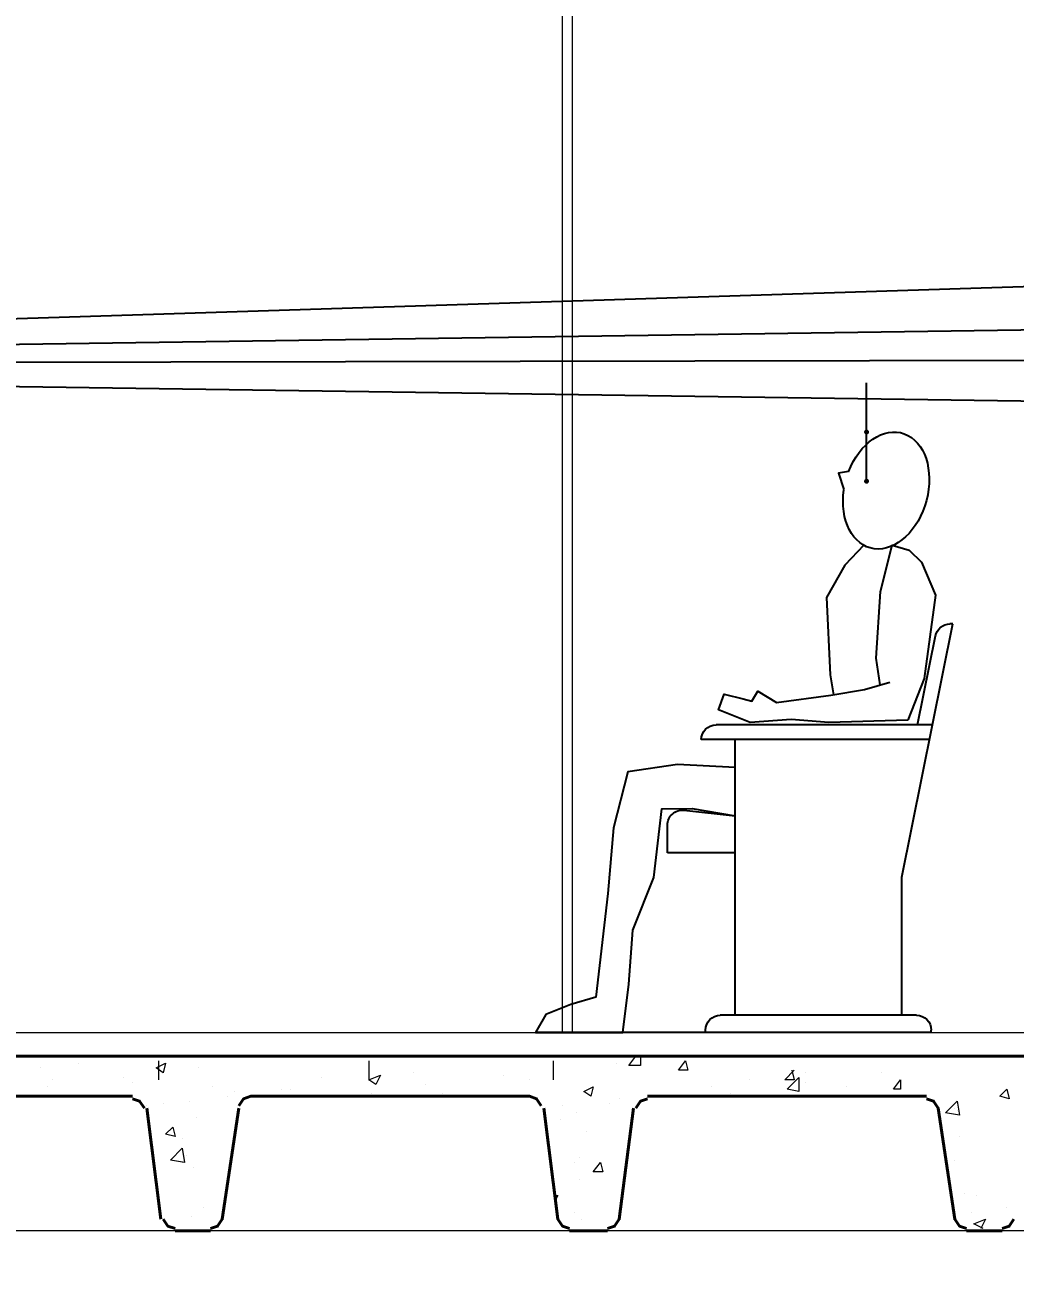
# Model space of a CAD drawing. Header units: millimetres. Extents: x 182 to 575, y -105 to 95.
# Drawn here: x 369.872 to 371.868, y -2.909 to -0.397 of the extents above; entities that cross this region are included whole.
import ezdxf

# ---------------------------------------------------------------- set-up
doc = ezdxf.new("R2010")
doc.units = ezdxf.units.MM
doc.header["$MEASUREMENT"] = 0
doc.layers.add('Akmb-vis', color=1, linetype='Continuous')
doc.layers.add('PDF_Geometry', color=7, linetype='Continuous')
doc.styles.add('SIMPLEX', font='simplex', dxfattribs={"height": 0.2})
doc.dimstyles.new('SA-25', dxfattribs={"dimtxt": 0.05, "dimasz": 0.05, "dimexe": 0.025, "dimexo": 0.05, "dimgap": 0.025, "dimtad": 1, "dimzin": 4, "dimdsep": 46, "dimtxsty": 'SIMPLEX', "dimblk": 'OBLIQUE', "dimcen": 0.025, "dimdle": 0.05, "dimclrt": 2, "dimaunit": 1, "dimadec": 3, "dimazin": 0, "dimtfac": 1, "dimtofl": 0, "dimtmove": 0, "dimatfit": 3, "dimldrblk": 'OPEN30', "dimfxl": 1, "dimtolj": 1, "dimtzin": 0, "dimarcsym": 0})

# ---------------------------------------------------------------- blocks, each defined once
blk = doc.blocks.new('visib')
for p, q in [((-0.3984, 0.3158), (-0.5026, 0.83)), ((-0.5026, 0.83), (-0.4965, 0.83)), ((-0.4305, 0.625), (-0.4671, 0.806)), ((-0.4611, 0.625), (-0.0213, 0.625)), ((-0.455, 0.595), (0.0087, 0.595)), ((-0.06, 0.035), (-0.06, 0.595)), ((0.0087, 0.595), (0.0087, 0.595)), ((0.0442, 0.4515), (-0.06, 0.4403)), ((0.0774, 0.365), (0.0774, 0.4216)), ((-0.06, 0.365), (0.0774, 0.365)), ((-0.3984, 0.035), (-0.3984, 0.3158)), ((-0.4284, 0.035), (-0.03, 0.035)), ((-0.4584, 0), (-0.4584, 0.005)), ((-0.4584, 0), (0, 0)), ((0, 0), (0, 0.005)), ((0, 0), (0.3453, 0))]:
    blk.add_line(p, q)
at = {"const_width": 0.005}
for points in [[(-0.3295, 1.22, 1), (-0.3245, 1.22, 1)], [(-0.3295, 1.12, 1), (-0.3245, 1.12, 1)]]:
    blk.add_lwpolyline(points, format="xyb", close=True, dxfattribs=at)
for points in [[(-0.2903, 1.1396), (-0.27, 1.1365), (-0.2807, 1.103)], [(-0.3548, 0.7062), (-0.3463, 0.7603), (-0.3551, 0.8962), (-0.3792, 0.9898), (-0.4133, 0.9798), (-0.4384, 0.9559), (-0.4668, 0.8888), (-0.444, 0.7192), (-0.4108, 0.6344)], [(-0.3214, 0.9901), (-0.2831, 0.9492), (-0.2457, 0.8841), (-0.2532, 0.7269), (-0.2599, 0.6863)], [(-0.4108, 0.6344), (-0.2503, 0.6298), (-0.174, 0.6357), (-0.0905, 0.6298), (-0.0266, 0.6553), (-0.0378, 0.6873), (-0.0761, 0.6777), (-0.0937, 0.6729), (-0.1065, 0.6937), (-0.1443, 0.6703), (-0.2547, 0.6854), (-0.3228, 0.6967), (-0.3746, 0.712)], [(-0.06, 0.5384), (0.0568, 0.5444), (0.1577, 0.5294), (0.187, 0.4159), (0.1987, 0.2822), (0.2226, 0.072), (0.2737, 0.0567), (0.3248, 0.0363), (0.3453, 0), (0.255, 0), (0.1681, 0), (0.1562, 0.098), (0.1477, 0.2077), (0.1051, 0.3151), (0.089, 0.4546), (0.0272, 0.4554), (-0.06, 0.4403), (-0.06, 0.4403)]]:
    blk.add_lwpolyline(points)
for centre, start, end in [((-0.4965, 0.8), 11.4615, 90), ((-0.0213, 0.595), 0, 90), ((0.0474, 0.4216), 0, 96.1024), ((-0.4284, 0.005), 90, 180), ((-0.03, 0.005), 0, 90)]:
    blk.add_arc(centre, 0.03, start, end)
blk.add_ellipse((-0.3668, 1.1012), major_axis=(-0.0323, 0.1167), ratio=0.69756, start_param=4.848066, end_param=10.817557)
blk = doc.blocks.new('A$C2A1C6D1B')
blk.add_line((17.56, 112), (17.56, 132))
at = {"xscale": 100, "yscale": 100, "zscale": 100}
blk.add_blockref('visib', (50.26, 0), dxfattribs=at)
blk = doc.blocks.new('_Oblique')
at = {"color": 0, "linetype": 'ByBlock', "lineweight": -2}
blk.add_line((-0.5, -0.5), (0.5, 0.5), dxfattribs=at)
blk = doc.blocks.new('*D75')
at = {"color": 0, "lineweight": -2, "transparency": 16777216}
for p, q in [((368.7636, 1.2745), (368.7636, 1.8835)), ((374.7636, -13.7255), (374.7636, 1.8835)), ((368.7136, 1.8585), (374.8136, 1.8585))]:
    blk.add_line(p, q, dxfattribs=at)
at = {"layer": 'Defpoints', "color": 0, "transparency": 16777216}
for p in [(374.7636, 1.8585), (368.7636, 1.2245), (374.7636, -13.7755)]:
    blk.add_point(p, dxfattribs=at)
at = {"color": 0, "lineweight": -2, "transparency": 16777216, "xscale": 0.05, "yscale": 0.05, "zscale": 0.05, "rotation": 180}
blk.add_blockref('_Oblique', (368.7636, 1.8585), dxfattribs=at)
at = {"color": 0, "lineweight": -2, "transparency": 16777216, "xscale": 0.05, "yscale": 0.05, "zscale": 0.05}
blk.add_blockref('_Oblique', (374.7636, 1.8585), dxfattribs=at)
at = {"color": 2, "transparency": 16777216, "insert": (371.7636, 1.9835), "char_height": 0.2, "attachment_point": 5, "style": 'SIMPLEX'}
blk.add_mtext('\\A1;6.00', dxfattribs=at)
blk = doc.blocks.new('_Open30')
at = {"color": 0, "linetype": 'ByBlock', "lineweight": -2}
for p, q in [((-1, 0.268), (0, 0)), ((0, 0), (-1, -0.268)), ((0, 0), (-1, 0))]:
    blk.add_line(p, q, dxfattribs=at)

msp = doc.modelspace()

# ---------------------------------------------------------------- linework, layer by layer
for p in [(376.7733, -0.7691), (374.8685, -0.9691), (373.8685, -1.0691), (372.8685, -1.1691)]:
    msp.add_line(p, (366.9007, -1.0838))
at = {"layer": 'PDF_Geometry', "lineweight": 20}
for points in [[(370.956, -2.4278), (370.956, 0.7245), (369.0131, 0.7245), (369.0131, -2.4278)], [(372.9131, -2.1278), (372.9131, 0.7245), (370.975, 0.7245), (370.975, -2.4278)]]:
    msp.add_lwpolyline(points, dxfattribs=at)
at = {"layer": 'PDF_Geometry', "lineweight": 13}
for points in [[(364.4655, -2.4278), (383.4702, -2.4278)], [(369.7131, -2.4278), (369.9655, -2.4278)], [(370.0893, -2.4278), (370.3369, -2.4278)], [(370.1417, -2.485), (370.1417, -2.5231)], [(370.5655, -2.485), (370.5655, -2.5231)], [(370.9369, -2.485), (370.9369, -2.5231)], [(387.8893, -2.8278), (383.2464, -2.8278), (364.6702, -2.8278), (364.7226, -2.8278)]]:
    msp.add_lwpolyline(points, dxfattribs=at)
at = {"layer": 'PDF_Geometry', "lineweight": 40}
for points in [[(364.8893, -2.8278), (364.4702, -2.8278), (364.4702, -2.4755), (383.4702, -2.4755), (383.4702, -2.8278), (381.9321, -2.8278)], [(370.0893, -2.5564), (369.5274, -2.5564)], [(370.1131, -2.5802), (370.1036, -2.5659), (370.0893, -2.5612)], [(370.9131, -2.5755), (370.9036, -2.5612), (370.8893, -2.5564), (370.3274, -2.5564), (370.3131, -2.5612), (370.3036, -2.5755)], [(371.1274, -2.5612), (371.1131, -2.5659), (371.1036, -2.5802)], [(371.6893, -2.5564), (371.1274, -2.5564)], [(371.7702, -2.8231), (371.7559, -2.8183), (371.7464, -2.804), (371.7131, -2.5802), (371.7036, -2.5659), (371.6893, -2.5612)], [(370.1464, -2.804), (370.1179, -2.5802)], [(370.3036, -2.5802), (370.2702, -2.804), (370.2607, -2.8183), (370.2464, -2.8231)], [(370.9179, -2.5802), (370.9464, -2.804), (370.956, -2.8183), (370.9702, -2.8231)], [(371.0988, -2.5802), (371.0702, -2.804), (371.0607, -2.8183), (371.0464, -2.8231)], [(370.1512, -2.804), (370.1607, -2.8183), (370.175, -2.8231)], [(371.8417, -2.8231), (371.856, -2.8183), (371.8655, -2.804)], [(370.2464, -2.8278), (370.175, -2.8278)], [(371.0464, -2.8278), (370.9702, -2.8278)], [(371.8417, -2.8278), (371.7702, -2.8278)]]:
    msp.add_lwpolyline(points, dxfattribs=at)
at = {"layer": 'PDF_Geometry', "lineweight": 0}
for points in [[(371.1131, -2.4755), (371.1131, -2.4945), (371.0893, -2.4945), (371.1036, -2.4755)], [(369.9036, -2.4993), (369.9036, -2.4993)], [(369.9798, -2.4897), (369.9798, -2.4897)], [(370.2226, -2.4993), (370.2226, -2.4993)], [(370.656, -2.5088), (370.656, -2.5088)], [(371.0655, -2.4897), (371.0655, -2.4897)], [(371.4179, -2.504), (371.4226, -2.5231), (371.4036, -2.5231), (371.4226, -2.504)], [(371.4464, -2.5088), (371.4464, -2.5088)], [(371.5988, -2.5088), (371.5988, -2.5088)], [(369.9274, -2.5231), (369.9274, -2.5231)], [(370.0702, -2.5183), (370.0702, -2.5183)], [(370.0893, -2.5278), (370.0893, -2.5278)], [(370.4702, -2.5183), (370.4702, -2.5183)], [(370.5798, -2.5183), (370.5798, -2.5183)], [(370.6798, -2.5326), (370.6798, -2.5326)], [(370.8369, -2.5136), (370.8369, -2.5136)], [(370.8893, -2.5231), (370.8893, -2.5231)], [(371.3321, -2.5231), (371.3321, -2.5231)], [(371.4464, -2.5278), (371.4464, -2.5278)], [(369.9179, -2.5374), (369.9179, -2.5374)], [(370.2512, -2.5374), (370.2512, -2.5374)], [(370.2798, -2.5564), (370.2798, -2.5564)], [(370.294, -2.5469), (370.294, -2.5469)], [(370.3893, -2.5421), (370.3893, -2.5421)], [(370.4083, -2.5421), (370.4083, -2.5421)], [(370.5274, -2.5564), (370.5274, -2.5564)], [(370.5702, -2.5517), (370.5702, -2.5517)], [(370.7131, -2.5517), (370.7131, -2.5517)], [(370.7321, -2.5564), (370.7321, -2.5564)], [(371.0702, -2.5612), (371.0702, -2.5612)], [(371.256, -2.5374), (371.256, -2.5374)], [(371.294, -2.5517), (371.294, -2.5517)], [(371.5274, -2.5374), (371.5274, -2.5374)], [(370.1179, -2.5755), (370.1179, -2.5755)], [(370.1512, -2.5707), (370.1512, -2.5707)], [(370.2036, -2.5659), (370.2036, -2.5659)], [(370.956, -2.5755), (370.956, -2.5755)], [(371.0512, -2.5707), (371.0512, -2.5707)], [(371.7464, -2.5802), (371.7464, -2.5802)], [(371.7512, -2.585), (371.7512, -2.585)], [(370.2179, -2.5993), (370.2179, -2.5993)], [(370.9512, -2.604), (370.9512, -2.604)], [(370.9845, -2.5897), (370.9845, -2.5897)], [(371.0036, -2.6278), (371.0036, -2.6278)], [(370.1893, -2.6421), (370.1893, -2.6421)], [(371.7559, -2.6374), (371.7559, -2.6374)], [(370.1988, -2.6755), (370.1988, -2.6755)], [(370.9893, -2.6802), (370.9893, -2.6802)], [(371.7464, -2.685), (371.7464, -2.685)], [(370.1893, -2.6897), (370.1893, -2.6897)], [(370.2131, -2.6993), (370.2131, -2.6993)], [(370.9798, -2.6897), (370.9798, -2.6897)], [(370.9893, -2.7231), (370.9893, -2.7231)], [(370.9417, -2.7564), (370.9464, -2.7564), (370.9417, -2.7659)], [(371.7655, -2.7517), (371.7655, -2.7517)], [(371.7893, -2.7564), (371.7893, -2.7564)], [(370.2321, -2.7802), (370.2321, -2.7802)], [(371.8512, -2.7802), (371.8512, -2.7802)], [(370.2083, -2.7993), (370.2083, -2.7993)], [(370.9798, -2.7897), (370.9798, -2.7897)], [(370.994, -2.804), (370.994, -2.804)], [(371.7798, -2.7897), (371.7798, -2.7897)], [(371.8036, -2.8231), (371.7845, -2.8136), (371.8083, -2.804), (371.7988, -2.8231)]]:
    msp.add_lwpolyline(points, dxfattribs=at)
for points in [[(371.2036, -2.485), (371.2083, -2.504), (371.1893, -2.504)], [(370.156, -2.4897), (370.1512, -2.5088), (370.1369, -2.4993)], [(370.5893, -2.5136), (370.5798, -2.5326), (370.5655, -2.5231)], [(371.4321, -2.5469), (371.4083, -2.5421), (371.4321, -2.5183)], [(371.6369, -2.5231), (371.6369, -2.5421), (371.6226, -2.5421)], [(371.0179, -2.5374), (371.0131, -2.5564), (370.9988, -2.5469)], [(371.8512, -2.5421), (371.856, -2.5612), (371.8369, -2.5564)], [(371.7559, -2.5945), (371.7274, -2.5897), (371.7512, -2.5659)], [(370.1702, -2.6183), (370.175, -2.6374), (370.156, -2.6326)], [(370.194, -2.6897), (370.1655, -2.685), (370.1893, -2.6612)], [(371.0321, -2.6897), (371.0369, -2.7088), (371.0179, -2.7088)]]:
    msp.add_lwpolyline(points, close=True, dxfattribs=at)

# ---------------------------------------------------------------- block references
at = {"layer": 'Akmb-vis', "extrusion": (0, 0, -1), "xscale": 0.009920634920854354, "yscale": 0.009920634920854354, "zscale": -0.009920634920854354}
msp.add_blockref('A$C2A1C6D1B', (-371.7427, -2.4278), dxfattribs=at)

# ---------------------------------------------------------------- dimensions: what is measured, and where the dimension line sits
dim = msp.add_linear_dim(base=(374.7636, 1.8585), p1=(368.7636, 1.2245), p2=(374.7636, -13.7755), dimstyle='SA-25')
dim.commit()
dim.dimension.update_dxf_attribs({"geometry": '*D75', "text_midpoint": (371.7636, 1.9835)})

doc.saveas('drawing.dxf')
